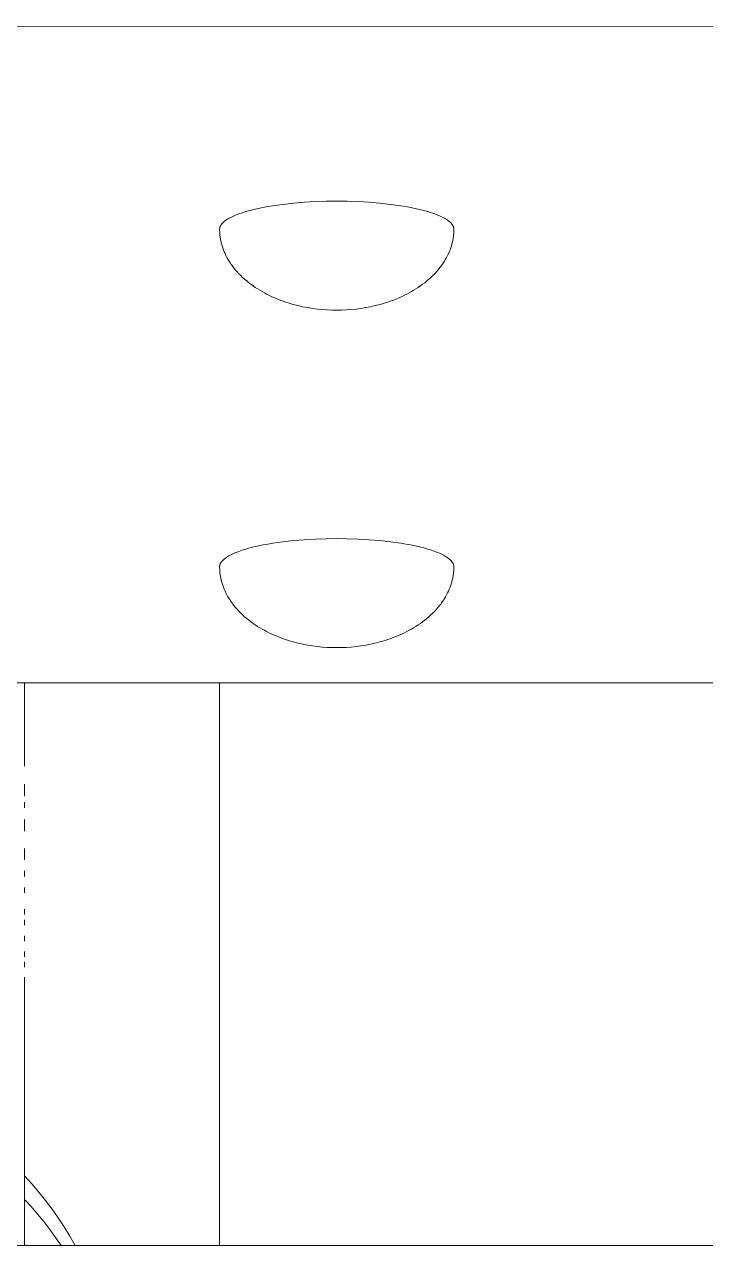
# Model space of a CAD drawing. Header units: millimetres. Extents: x -67 to 4862, y -244 to 3199.
# Drawn here: x 2273.2 to 2316.8, y 1529.1 to 1607.3 of the extents above; entities that cross this region are included whole.
import ezdxf

# ---------------------------------------------------------------- set-up
doc = ezdxf.new("R2010")
doc.units = ezdxf.units.MM
doc.layers.add('ZANO_R', color=7, linetype='Continuous', lineweight=0)

msp = doc.modelspace()

# ---------------------------------------------------------------- linework, layer by layer
at = {"layer": 'ZANO_R'}
for p, q in [((2463.168, 1607.113), (2108.168, 1607.337)), ((2288.146, 1595.552), (2288.441, 1595.612)), ((2288.441, 1595.612), (2288.747, 1595.669)), ((2288.747, 1595.669), (2289.064, 1595.722)), ((2289.064, 1595.722), (2289.724, 1595.814)), ((2289.724, 1595.814), (2290.408, 1595.889)), ((2290.408, 1595.889), (2291.105, 1595.946)), ((2291.105, 1595.946), (2291.803, 1595.985)), ((2291.803, 1595.985), (2292.494, 1596.008)), ((2292.494, 1596.008), (2293.168, 1596.015)), ((2293.168, 1596.015), (2293.842, 1596.008)), ((2293.842, 1596.008), (2294.533, 1595.985)), ((2294.533, 1595.985), (2295.232, 1595.946)), ((2295.232, 1595.946), (2295.929, 1595.889)), ((2295.929, 1595.889), (2296.613, 1595.814)), ((2296.613, 1595.814), (2297.272, 1595.722)), ((2297.272, 1595.722), (2297.589, 1595.669)), ((2297.589, 1595.669), (2297.895, 1595.612)), ((2297.895, 1595.612), (2298.19, 1595.552)), ((2286.097, 1594.814), (2286.129, 1594.835)), ((2286.129, 1594.835), (2286.195, 1594.877)), ((2286.195, 1594.877), (2286.266, 1594.918)), ((2286.266, 1594.918), (2286.341, 1594.959)), ((2286.341, 1594.959), (2286.421, 1595)), ((2286.421, 1595), (2286.506, 1595.041)), ((2286.506, 1595.041), (2286.595, 1595.081)), ((2286.595, 1595.081), (2286.689, 1595.121)), ((2286.689, 1595.121), (2286.788, 1595.161)), ((2286.788, 1595.161), (2286.891, 1595.199)), ((2286.891, 1595.199), (2287.11, 1595.276)), ((2287.11, 1595.276), (2287.346, 1595.349)), ((2287.346, 1595.349), (2287.598, 1595.42)), ((2287.598, 1595.42), (2287.865, 1595.488)), ((2287.865, 1595.488), (2288.146, 1595.552)), ((2298.19, 1595.552), (2298.472, 1595.488)), ((2298.472, 1595.488), (2298.739, 1595.42)), ((2298.739, 1595.42), (2298.991, 1595.349)), ((2298.991, 1595.349), (2299.227, 1595.276)), ((2299.227, 1595.276), (2299.446, 1595.199)), ((2299.446, 1595.199), (2299.549, 1595.161)), ((2299.549, 1595.161), (2299.647, 1595.121)), ((2299.647, 1595.121), (2299.741, 1595.081)), ((2299.741, 1595.081), (2299.83, 1595.041)), ((2299.83, 1595.041), (2299.915, 1595)), ((2299.915, 1595), (2299.995, 1594.959)), ((2299.995, 1594.959), (2300.071, 1594.918)), ((2300.071, 1594.918), (2300.142, 1594.877)), ((2300.142, 1594.877), (2300.208, 1594.835)), ((2300.208, 1594.835), (2300.239, 1594.814)), ((2285.668, 1594.223), (2285.669, 1594.233)), ((2285.668, 1594.214), (2285.668, 1594.223)), ((2285.669, 1594.146), (2285.668, 1594.214)), ((2285.669, 1594.243), (2285.67, 1594.254)), ((2285.669, 1594.233), (2285.669, 1594.243)), ((2285.671, 1594.078), (2285.669, 1594.146)), ((2285.67, 1594.254), (2285.671, 1594.264)), ((2285.671, 1594.264), (2285.672, 1594.274)), ((2285.674, 1594.011), (2285.671, 1594.078)), ((2285.672, 1594.274), (2285.674, 1594.284)), ((2285.674, 1594.284), (2285.676, 1594.294)), ((2285.676, 1594.294), (2285.678, 1594.304)), ((2285.678, 1594.304), (2285.68, 1594.314)), ((2285.68, 1594.314), (2285.682, 1594.324)), ((2285.682, 1594.324), (2285.685, 1594.334)), ((2285.685, 1594.334), (2285.688, 1594.345)), ((2285.688, 1594.345), (2285.691, 1594.355)), ((2285.691, 1594.355), (2285.695, 1594.365)), ((2285.695, 1594.365), (2285.699, 1594.375)), ((2285.699, 1594.375), (2285.703, 1594.386)), ((2285.703, 1594.386), (2285.707, 1594.396)), ((2285.707, 1594.396), (2285.711, 1594.406)), ((2285.711, 1594.406), (2285.716, 1594.417)), ((2285.716, 1594.417), (2285.721, 1594.427)), ((2285.721, 1594.427), (2285.726, 1594.437)), ((2285.726, 1594.437), (2285.732, 1594.448)), ((2285.732, 1594.448), (2285.738, 1594.458)), ((2285.738, 1594.458), (2285.744, 1594.468)), ((2285.744, 1594.468), (2285.75, 1594.479)), ((2285.75, 1594.479), (2285.757, 1594.489)), ((2285.757, 1594.489), (2285.763, 1594.5)), ((2285.763, 1594.5), (2285.778, 1594.52)), ((2285.778, 1594.52), (2285.793, 1594.541)), ((2285.793, 1594.541), (2285.81, 1594.562)), ((2285.81, 1594.562), (2285.828, 1594.583)), ((2285.828, 1594.583), (2285.847, 1594.604)), ((2285.847, 1594.604), (2285.867, 1594.625)), ((2285.867, 1594.625), (2285.888, 1594.646)), ((2285.888, 1594.646), (2285.91, 1594.667)), ((2285.91, 1594.667), (2285.933, 1594.688)), ((2285.933, 1594.688), (2285.958, 1594.709)), ((2285.958, 1594.709), (2285.983, 1594.73)), ((2285.983, 1594.73), (2286.01, 1594.751)), ((2286.01, 1594.751), (2286.038, 1594.772)), ((2286.038, 1594.772), (2286.067, 1594.793)), ((2286.067, 1594.793), (2286.097, 1594.814)), ((2300.239, 1594.814), (2300.269, 1594.793)), ((2300.269, 1594.793), (2300.298, 1594.772)), ((2300.298, 1594.772), (2300.326, 1594.751)), ((2300.326, 1594.751), (2300.353, 1594.73)), ((2300.353, 1594.73), (2300.379, 1594.709)), ((2300.379, 1594.709), (2300.403, 1594.688)), ((2300.403, 1594.688), (2300.426, 1594.667)), ((2300.426, 1594.667), (2300.449, 1594.646)), ((2300.449, 1594.646), (2300.47, 1594.625)), ((2300.47, 1594.625), (2300.49, 1594.604)), ((2300.49, 1594.604), (2300.509, 1594.583)), ((2300.509, 1594.583), (2300.526, 1594.562)), ((2300.526, 1594.562), (2300.543, 1594.541)), ((2300.543, 1594.541), (2300.559, 1594.52)), ((2300.559, 1594.52), (2300.573, 1594.5)), ((2300.573, 1594.5), (2300.58, 1594.489)), ((2300.58, 1594.489), (2300.586, 1594.479)), ((2300.586, 1594.479), (2300.593, 1594.468)), ((2300.593, 1594.468), (2300.599, 1594.458)), ((2300.599, 1594.458), (2300.605, 1594.448)), ((2300.605, 1594.448), (2300.61, 1594.437)), ((2300.61, 1594.437), (2300.615, 1594.427)), ((2300.615, 1594.427), (2300.62, 1594.417)), ((2300.62, 1594.417), (2300.625, 1594.406)), ((2300.625, 1594.406), (2300.63, 1594.396)), ((2300.63, 1594.396), (2300.634, 1594.386)), ((2300.634, 1594.386), (2300.638, 1594.375)), ((2300.638, 1594.375), (2300.642, 1594.365)), ((2300.642, 1594.365), (2300.645, 1594.355)), ((2300.645, 1594.355), (2300.648, 1594.345)), ((2300.648, 1594.345), (2300.651, 1594.334)), ((2300.651, 1594.334), (2300.654, 1594.324)), ((2300.654, 1594.324), (2300.656, 1594.314)), ((2300.656, 1594.314), (2300.659, 1594.304)), ((2300.659, 1594.304), (2300.661, 1594.294)), ((2300.661, 1594.294), (2300.662, 1594.284)), ((2300.662, 1594.284), (2300.664, 1594.274)), ((2300.666, 1594.078), (2300.662, 1594.011)), ((2300.664, 1594.274), (2300.665, 1594.264)), ((2300.665, 1594.264), (2300.666, 1594.254)), ((2300.666, 1594.254), (2300.667, 1594.243)), ((2300.668, 1594.146), (2300.666, 1594.078)), ((2300.667, 1594.243), (2300.668, 1594.233)), ((2300.668, 1594.233), (2300.668, 1594.223)), ((2300.668, 1594.223), (2300.668, 1594.214)), ((2300.668, 1594.214), (2300.668, 1594.146)), ((2285.678, 1593.944), (2285.674, 1594.011)), ((2285.684, 1593.877), (2285.678, 1593.944)), ((2285.691, 1593.81), (2285.684, 1593.877)), ((2285.699, 1593.744), (2285.691, 1593.81)), ((2285.708, 1593.678), (2285.699, 1593.744)), ((2285.719, 1593.612), (2285.708, 1593.678)), ((2285.731, 1593.546), (2285.719, 1593.612)), ((2285.744, 1593.481), (2285.731, 1593.546)), ((2285.758, 1593.416), (2285.744, 1593.481)), ((2285.773, 1593.351), (2285.758, 1593.416)), ((2285.789, 1593.286), (2285.773, 1593.351)), ((2285.807, 1593.222), (2285.789, 1593.286)), ((2300.547, 1593.286), (2300.529, 1593.222)), ((2300.563, 1593.351), (2300.547, 1593.286)), ((2300.579, 1593.416), (2300.563, 1593.351)), ((2300.593, 1593.481), (2300.579, 1593.416)), ((2300.606, 1593.546), (2300.593, 1593.481)), ((2300.617, 1593.612), (2300.606, 1593.546)), ((2300.628, 1593.678), (2300.617, 1593.612)), ((2300.637, 1593.744), (2300.628, 1593.678)), ((2300.645, 1593.81), (2300.637, 1593.744)), ((2300.652, 1593.877), (2300.645, 1593.81)), ((2300.658, 1593.944), (2300.652, 1593.877)), ((2300.662, 1594.011), (2300.658, 1593.944)), ((2285.826, 1593.158), (2285.807, 1593.222)), ((2285.866, 1593.031), (2285.826, 1593.158)), ((2285.912, 1592.905), (2285.866, 1593.031)), ((2285.961, 1592.781), (2285.912, 1592.905)), ((2286.015, 1592.658), (2285.961, 1592.781)), ((2286.073, 1592.536), (2286.015, 1592.658)), ((2286.135, 1592.416), (2286.073, 1592.536)), ((2300.264, 1592.536), (2300.202, 1592.416)), ((2300.322, 1592.658), (2300.264, 1592.536)), ((2300.375, 1592.781), (2300.322, 1592.658)), ((2300.425, 1592.905), (2300.375, 1592.781)), ((2300.47, 1593.031), (2300.425, 1592.905)), ((2300.511, 1593.158), (2300.47, 1593.031)), ((2300.529, 1593.222), (2300.511, 1593.158)), ((2286.201, 1592.298), (2286.135, 1592.416)), ((2286.271, 1592.181), (2286.201, 1592.298)), ((2286.316, 1592.109), (2286.271, 1592.181)), ((2286.363, 1592.037), (2286.316, 1592.109)), ((2286.411, 1591.967), (2286.363, 1592.037)), ((2286.46, 1591.898), (2286.411, 1591.967)), ((2286.511, 1591.829), (2286.46, 1591.898)), ((2286.563, 1591.761), (2286.511, 1591.829)), ((2286.67, 1591.628), (2286.563, 1591.761)), ((2299.773, 1591.761), (2299.666, 1591.628)), ((2299.825, 1591.829), (2299.773, 1591.761)), ((2299.876, 1591.898), (2299.825, 1591.829)), ((2299.925, 1591.967), (2299.876, 1591.898)), ((2299.974, 1592.037), (2299.925, 1591.967)), ((2300.02, 1592.109), (2299.974, 1592.037)), ((2300.066, 1592.181), (2300.02, 1592.109)), ((2300.136, 1592.298), (2300.066, 1592.181)), ((2300.202, 1592.416), (2300.136, 1592.298)), ((2286.782, 1591.499), (2286.67, 1591.628)), ((2286.898, 1591.373), (2286.782, 1591.499)), ((2287.018, 1591.251), (2286.898, 1591.373)), ((2287.142, 1591.132), (2287.018, 1591.251)), ((2287.269, 1591.016), (2287.142, 1591.132)), ((2287.4, 1590.905), (2287.269, 1591.016)), ((2299.067, 1591.016), (2298.936, 1590.905)), ((2299.195, 1591.132), (2299.067, 1591.016)), ((2299.319, 1591.251), (2299.195, 1591.132)), ((2299.439, 1591.373), (2299.319, 1591.251)), ((2299.555, 1591.499), (2299.439, 1591.373)), ((2299.666, 1591.628), (2299.555, 1591.499)), ((2287.534, 1590.796), (2287.4, 1590.905)), ((2287.671, 1590.692), (2287.534, 1590.796)), ((2287.811, 1590.591), (2287.671, 1590.692)), ((2287.953, 1590.493), (2287.811, 1590.591)), ((2288.097, 1590.399), (2287.953, 1590.493)), ((2288.244, 1590.309), (2288.097, 1590.399)), ((2288.386, 1590.225), (2288.244, 1590.309)), ((2288.531, 1590.145), (2288.386, 1590.225)), ((2288.677, 1590.067), (2288.531, 1590.145)), ((2297.806, 1590.145), (2297.659, 1590.067)), ((2297.95, 1590.225), (2297.806, 1590.145)), ((2298.093, 1590.309), (2297.95, 1590.225)), ((2298.239, 1590.399), (2298.093, 1590.309)), ((2298.384, 1590.493), (2298.239, 1590.399)), ((2298.526, 1590.591), (2298.384, 1590.493)), ((2298.665, 1590.692), (2298.526, 1590.591)), ((2298.802, 1590.796), (2298.665, 1590.692)), ((2298.936, 1590.905), (2298.802, 1590.796)), ((2288.825, 1589.993), (2288.677, 1590.067)), ((2288.975, 1589.921), (2288.825, 1589.993)), ((2289.127, 1589.852), (2288.975, 1589.921)), ((2289.279, 1589.787), (2289.127, 1589.852)), ((2289.434, 1589.724), (2289.279, 1589.787)), ((2289.589, 1589.664), (2289.434, 1589.724)), ((2289.746, 1589.607), (2289.589, 1589.664)), ((2289.903, 1589.553), (2289.746, 1589.607)), ((2290.062, 1589.501), (2289.903, 1589.553)), ((2290.381, 1589.407), (2290.062, 1589.501)), ((2290.703, 1589.324), (2290.381, 1589.407)), ((2295.955, 1589.407), (2295.633, 1589.324)), ((2296.275, 1589.501), (2295.955, 1589.407)), ((2296.433, 1589.553), (2296.275, 1589.501)), ((2296.591, 1589.607), (2296.433, 1589.553)), ((2296.747, 1589.664), (2296.591, 1589.607)), ((2296.903, 1589.724), (2296.747, 1589.664)), ((2297.057, 1589.787), (2296.903, 1589.724)), ((2297.21, 1589.852), (2297.057, 1589.787)), ((2297.361, 1589.921), (2297.21, 1589.852)), ((2297.511, 1589.993), (2297.361, 1589.921)), ((2297.659, 1590.067), (2297.511, 1589.993)), ((2291.006, 1589.257), (2290.703, 1589.324)), ((2291.311, 1589.198), (2291.006, 1589.257)), ((2291.619, 1589.148), (2291.311, 1589.198)), ((2291.927, 1589.108), (2291.619, 1589.148)), ((2292.237, 1589.076), (2291.927, 1589.108)), ((2292.547, 1589.054), (2292.237, 1589.076)), ((2292.858, 1589.04), (2292.547, 1589.054)), ((2293.168, 1589.036), (2292.858, 1589.04)), ((2293.479, 1589.04), (2293.168, 1589.036)), ((2293.789, 1589.054), (2293.479, 1589.04)), ((2294.1, 1589.076), (2293.789, 1589.054)), ((2294.409, 1589.108), (2294.1, 1589.076)), ((2294.718, 1589.148), (2294.409, 1589.108)), ((2295.025, 1589.198), (2294.718, 1589.148)), ((2295.33, 1589.257), (2295.025, 1589.198)), ((2295.633, 1589.324), (2295.33, 1589.257)), ((2287.11, 1573.66), (2287.346, 1573.733)), ((2287.346, 1573.733), (2287.598, 1573.804)), ((2287.598, 1573.804), (2287.865, 1573.872)), ((2287.865, 1573.872), (2288.146, 1573.936)), ((2288.146, 1573.936), (2288.441, 1573.997)), ((2288.441, 1573.997), (2288.747, 1574.053)), ((2288.747, 1574.053), (2289.064, 1574.106)), ((2289.064, 1574.106), (2289.724, 1574.198)), ((2289.724, 1574.198), (2290.408, 1574.273)), ((2290.408, 1574.273), (2291.105, 1574.33)), ((2291.105, 1574.33), (2291.803, 1574.369)), ((2291.803, 1574.369), (2292.494, 1574.392)), ((2292.494, 1574.392), (2293.168, 1574.4)), ((2293.168, 1574.4), (2293.842, 1574.392)), ((2293.842, 1574.392), (2294.533, 1574.369)), ((2294.533, 1574.369), (2295.232, 1574.33)), ((2295.232, 1574.33), (2295.929, 1574.273)), ((2295.929, 1574.273), (2296.613, 1574.198)), ((2296.613, 1574.198), (2297.272, 1574.106)), ((2297.272, 1574.106), (2297.589, 1574.053)), ((2297.589, 1574.053), (2297.895, 1573.997)), ((2297.895, 1573.997), (2298.19, 1573.936)), ((2298.19, 1573.936), (2298.472, 1573.872)), ((2298.472, 1573.872), (2298.739, 1573.804)), ((2298.739, 1573.804), (2298.991, 1573.733)), ((2298.991, 1573.733), (2299.227, 1573.66)), ((2285.778, 1572.905), (2285.793, 1572.926)), ((2285.793, 1572.926), (2285.81, 1572.947)), ((2285.81, 1572.947), (2285.828, 1572.968)), ((2285.828, 1572.968), (2285.847, 1572.989)), ((2285.847, 1572.989), (2285.867, 1573.01)), ((2285.867, 1573.01), (2285.888, 1573.031)), ((2285.888, 1573.031), (2285.91, 1573.052)), ((2285.91, 1573.052), (2285.933, 1573.073)), ((2285.933, 1573.073), (2285.958, 1573.094)), ((2285.958, 1573.094), (2285.983, 1573.115)), ((2285.983, 1573.115), (2286.01, 1573.136)), ((2286.01, 1573.136), (2286.038, 1573.157)), ((2286.038, 1573.157), (2286.067, 1573.178)), ((2286.067, 1573.178), (2286.097, 1573.198)), ((2286.097, 1573.198), (2286.129, 1573.219)), ((2286.129, 1573.219), (2286.195, 1573.261)), ((2286.195, 1573.261), (2286.266, 1573.302)), ((2286.266, 1573.302), (2286.341, 1573.344)), ((2286.341, 1573.344), (2286.421, 1573.385)), ((2286.421, 1573.385), (2286.506, 1573.425)), ((2286.506, 1573.425), (2286.595, 1573.466)), ((2286.595, 1573.466), (2286.689, 1573.505)), ((2286.689, 1573.505), (2286.788, 1573.545)), ((2286.788, 1573.545), (2286.891, 1573.584)), ((2286.891, 1573.584), (2287.11, 1573.66)), ((2299.227, 1573.66), (2299.446, 1573.584)), ((2299.446, 1573.584), (2299.549, 1573.545)), ((2299.549, 1573.545), (2299.647, 1573.505)), ((2299.647, 1573.505), (2299.741, 1573.466)), ((2299.741, 1573.466), (2299.83, 1573.425)), ((2299.83, 1573.425), (2299.915, 1573.385)), ((2299.915, 1573.385), (2299.995, 1573.344)), ((2299.995, 1573.344), (2300.071, 1573.302)), ((2300.071, 1573.302), (2300.142, 1573.261)), ((2300.142, 1573.261), (2300.208, 1573.219)), ((2300.208, 1573.219), (2300.239, 1573.198)), ((2300.239, 1573.198), (2300.269, 1573.178)), ((2300.269, 1573.178), (2300.298, 1573.157)), ((2300.298, 1573.157), (2300.326, 1573.136)), ((2300.326, 1573.136), (2300.353, 1573.115)), ((2300.353, 1573.115), (2300.379, 1573.094)), ((2300.379, 1573.094), (2300.403, 1573.073)), ((2300.403, 1573.073), (2300.426, 1573.052)), ((2300.426, 1573.052), (2300.449, 1573.031)), ((2300.449, 1573.031), (2300.47, 1573.01)), ((2300.47, 1573.01), (2300.49, 1572.989)), ((2300.49, 1572.989), (2300.509, 1572.968)), ((2300.509, 1572.968), (2300.526, 1572.947)), ((2300.526, 1572.947), (2300.543, 1572.926)), ((2300.543, 1572.926), (2300.559, 1572.905)), ((2285.668, 1572.608), (2285.669, 1572.618)), ((2285.668, 1572.598), (2285.668, 1572.608)), ((2285.669, 1572.53), (2285.668, 1572.598)), ((2285.669, 1572.628), (2285.67, 1572.638)), ((2285.669, 1572.618), (2285.669, 1572.628)), ((2285.671, 1572.463), (2285.669, 1572.53)), ((2285.67, 1572.638), (2285.671, 1572.648)), ((2285.671, 1572.648), (2285.672, 1572.658)), ((2285.674, 1572.395), (2285.671, 1572.463)), ((2285.672, 1572.658), (2285.674, 1572.668)), ((2285.674, 1572.668), (2285.676, 1572.678)), ((2285.678, 1572.328), (2285.674, 1572.395)), ((2285.676, 1572.678), (2285.678, 1572.688)), ((2285.678, 1572.688), (2285.68, 1572.698)), ((2285.684, 1572.261), (2285.678, 1572.328)), ((2285.68, 1572.698), (2285.682, 1572.709)), ((2285.682, 1572.709), (2285.685, 1572.719)), ((2285.691, 1572.195), (2285.684, 1572.261)), ((2285.685, 1572.719), (2285.688, 1572.729)), ((2285.688, 1572.729), (2285.691, 1572.739)), ((2285.691, 1572.739), (2285.695, 1572.749)), ((2285.699, 1572.128), (2285.691, 1572.195)), ((2285.695, 1572.749), (2285.699, 1572.76)), ((2285.699, 1572.76), (2285.703, 1572.77)), ((2285.703, 1572.77), (2285.707, 1572.78)), ((2285.707, 1572.78), (2285.711, 1572.791)), ((2285.711, 1572.791), (2285.716, 1572.801)), ((2285.716, 1572.801), (2285.721, 1572.811)), ((2285.721, 1572.811), (2285.726, 1572.822)), ((2285.726, 1572.822), (2285.732, 1572.832)), ((2285.732, 1572.832), (2285.738, 1572.842)), ((2285.738, 1572.842), (2285.744, 1572.853)), ((2285.744, 1572.853), (2285.75, 1572.863)), ((2285.75, 1572.863), (2285.757, 1572.873)), ((2285.757, 1572.873), (2285.763, 1572.884)), ((2285.763, 1572.884), (2285.778, 1572.905)), ((2300.559, 1572.905), (2300.573, 1572.884)), ((2300.573, 1572.884), (2300.58, 1572.873)), ((2300.58, 1572.873), (2300.586, 1572.863)), ((2300.586, 1572.863), (2300.593, 1572.853)), ((2300.593, 1572.853), (2300.599, 1572.842)), ((2300.599, 1572.842), (2300.605, 1572.832)), ((2300.605, 1572.832), (2300.61, 1572.822)), ((2300.61, 1572.822), (2300.615, 1572.811)), ((2300.615, 1572.811), (2300.62, 1572.801)), ((2300.62, 1572.801), (2300.625, 1572.791)), ((2300.625, 1572.791), (2300.63, 1572.78)), ((2300.63, 1572.78), (2300.634, 1572.77)), ((2300.634, 1572.77), (2300.638, 1572.76)), ((2300.645, 1572.195), (2300.637, 1572.128)), ((2300.638, 1572.76), (2300.642, 1572.749)), ((2300.642, 1572.749), (2300.645, 1572.739)), ((2300.645, 1572.739), (2300.648, 1572.729)), ((2300.652, 1572.261), (2300.645, 1572.195)), ((2300.648, 1572.729), (2300.651, 1572.719)), ((2300.651, 1572.719), (2300.654, 1572.709)), ((2300.658, 1572.328), (2300.652, 1572.261)), ((2300.654, 1572.709), (2300.656, 1572.698)), ((2300.656, 1572.698), (2300.659, 1572.688)), ((2300.662, 1572.395), (2300.658, 1572.328)), ((2300.659, 1572.688), (2300.661, 1572.678)), ((2300.661, 1572.678), (2300.662, 1572.668)), ((2300.662, 1572.668), (2300.664, 1572.658)), ((2300.666, 1572.463), (2300.662, 1572.395)), ((2300.664, 1572.658), (2300.665, 1572.648)), ((2300.665, 1572.648), (2300.666, 1572.638)), ((2300.666, 1572.638), (2300.667, 1572.628)), ((2300.668, 1572.53), (2300.666, 1572.463)), ((2300.667, 1572.628), (2300.668, 1572.618)), ((2300.668, 1572.618), (2300.668, 1572.608)), ((2300.668, 1572.608), (2300.668, 1572.598)), ((2300.668, 1572.598), (2300.668, 1572.53)), ((2285.708, 1572.062), (2285.699, 1572.128)), ((2285.719, 1571.996), (2285.708, 1572.062)), ((2285.731, 1571.931), (2285.719, 1571.996)), ((2285.744, 1571.865), (2285.731, 1571.931)), ((2285.758, 1571.8), (2285.744, 1571.865)), ((2285.773, 1571.735), (2285.758, 1571.8)), ((2285.789, 1571.671), (2285.773, 1571.735)), ((2285.807, 1571.606), (2285.789, 1571.671)), ((2285.826, 1571.542), (2285.807, 1571.606)), ((2285.866, 1571.415), (2285.826, 1571.542)), ((2285.912, 1571.29), (2285.866, 1571.415)), ((2300.47, 1571.415), (2300.425, 1571.29)), ((2300.511, 1571.542), (2300.47, 1571.415)), ((2300.529, 1571.606), (2300.511, 1571.542)), ((2300.547, 1571.671), (2300.529, 1571.606)), ((2300.563, 1571.735), (2300.547, 1571.671)), ((2300.579, 1571.8), (2300.563, 1571.735)), ((2300.593, 1571.865), (2300.579, 1571.8)), ((2300.606, 1571.931), (2300.593, 1571.865)), ((2300.617, 1571.996), (2300.606, 1571.931)), ((2300.628, 1572.062), (2300.617, 1571.996)), ((2300.637, 1572.128), (2300.628, 1572.062)), ((2285.961, 1571.165), (2285.912, 1571.29)), ((2286.015, 1571.042), (2285.961, 1571.165)), ((2286.073, 1570.921), (2286.015, 1571.042)), ((2286.135, 1570.801), (2286.073, 1570.921)), ((2286.201, 1570.682), (2286.135, 1570.801)), ((2286.271, 1570.565), (2286.201, 1570.682)), ((2300.136, 1570.682), (2300.066, 1570.565)), ((2300.202, 1570.801), (2300.136, 1570.682)), ((2300.264, 1570.921), (2300.202, 1570.801)), ((2300.322, 1571.042), (2300.264, 1570.921)), ((2300.375, 1571.165), (2300.322, 1571.042)), ((2300.425, 1571.29), (2300.375, 1571.165)), ((2286.316, 1570.493), (2286.271, 1570.565)), ((2286.363, 1570.422), (2286.316, 1570.493)), ((2286.411, 1570.351), (2286.363, 1570.422)), ((2286.46, 1570.282), (2286.411, 1570.351)), ((2286.511, 1570.213), (2286.46, 1570.282)), ((2286.563, 1570.145), (2286.511, 1570.213)), ((2286.67, 1570.013), (2286.563, 1570.145)), ((2286.782, 1569.883), (2286.67, 1570.013)), ((2286.898, 1569.757), (2286.782, 1569.883)), ((2299.555, 1569.883), (2299.439, 1569.757)), ((2299.666, 1570.013), (2299.555, 1569.883)), ((2299.773, 1570.145), (2299.666, 1570.013)), ((2299.825, 1570.213), (2299.773, 1570.145)), ((2299.876, 1570.282), (2299.825, 1570.213)), ((2299.925, 1570.351), (2299.876, 1570.282)), ((2299.974, 1570.422), (2299.925, 1570.351)), ((2300.02, 1570.493), (2299.974, 1570.422)), ((2300.066, 1570.565), (2300.02, 1570.493)), ((2287.018, 1569.635), (2286.898, 1569.757)), ((2287.142, 1569.516), (2287.018, 1569.635)), ((2287.269, 1569.401), (2287.142, 1569.516)), ((2287.4, 1569.289), (2287.269, 1569.401)), ((2287.534, 1569.181), (2287.4, 1569.289)), ((2287.671, 1569.076), (2287.534, 1569.181)), ((2287.811, 1568.975), (2287.671, 1569.076)), ((2298.665, 1569.076), (2298.526, 1568.975)), ((2298.802, 1569.181), (2298.665, 1569.076)), ((2298.936, 1569.289), (2298.802, 1569.181)), ((2299.067, 1569.401), (2298.936, 1569.289)), ((2299.195, 1569.516), (2299.067, 1569.401)), ((2299.319, 1569.635), (2299.195, 1569.516)), ((2299.439, 1569.757), (2299.319, 1569.635)), ((2287.953, 1568.877), (2287.811, 1568.975)), ((2288.097, 1568.783), (2287.953, 1568.877)), ((2288.244, 1568.693), (2288.097, 1568.783)), ((2288.386, 1568.609), (2288.244, 1568.693)), ((2288.531, 1568.529), (2288.386, 1568.609)), ((2288.677, 1568.451), (2288.531, 1568.529)), ((2288.825, 1568.377), (2288.677, 1568.451)), ((2288.975, 1568.305), (2288.825, 1568.377)), ((2289.127, 1568.237), (2288.975, 1568.305)), ((2289.279, 1568.171), (2289.127, 1568.237)), ((2297.21, 1568.237), (2297.057, 1568.171)), ((2297.361, 1568.305), (2297.21, 1568.237)), ((2297.511, 1568.377), (2297.361, 1568.305)), ((2297.659, 1568.451), (2297.511, 1568.377)), ((2297.806, 1568.529), (2297.659, 1568.451)), ((2297.95, 1568.609), (2297.806, 1568.529)), ((2298.093, 1568.693), (2297.95, 1568.609)), ((2298.239, 1568.783), (2298.093, 1568.693)), ((2298.384, 1568.877), (2298.239, 1568.783)), ((2298.526, 1568.975), (2298.384, 1568.877)), ((2289.434, 1568.108), (2289.279, 1568.171)), ((2289.589, 1568.048), (2289.434, 1568.108)), ((2289.746, 1567.991), (2289.589, 1568.048)), ((2289.903, 1567.937), (2289.746, 1567.991)), ((2290.062, 1567.886), (2289.903, 1567.937)), ((2290.381, 1567.791), (2290.062, 1567.886)), ((2290.703, 1567.708), (2290.381, 1567.791)), ((2291.006, 1567.641), (2290.703, 1567.708)), ((2291.311, 1567.582), (2291.006, 1567.641)), ((2291.619, 1567.533), (2291.311, 1567.582)), ((2291.927, 1567.492), (2291.619, 1567.533)), ((2292.237, 1567.46), (2291.927, 1567.492)), ((2292.547, 1567.438), (2292.237, 1567.46)), ((2294.1, 1567.46), (2293.789, 1567.438)), ((2294.409, 1567.492), (2294.1, 1567.46)), ((2294.718, 1567.533), (2294.409, 1567.492)), ((2295.025, 1567.582), (2294.718, 1567.533)), ((2295.33, 1567.641), (2295.025, 1567.582)), ((2295.633, 1567.708), (2295.33, 1567.641)), ((2295.955, 1567.791), (2295.633, 1567.708)), ((2296.275, 1567.886), (2295.955, 1567.791)), ((2296.433, 1567.937), (2296.275, 1567.886)), ((2296.591, 1567.991), (2296.433, 1567.937)), ((2296.747, 1568.048), (2296.591, 1567.991)), ((2296.903, 1568.108), (2296.747, 1568.048)), ((2297.057, 1568.171), (2296.903, 1568.108)), ((2292.858, 1567.425), (2292.547, 1567.438)), ((2293.168, 1567.421), (2292.858, 1567.425)), ((2293.479, 1567.425), (2293.168, 1567.421)), ((2293.789, 1567.438), (2293.479, 1567.425)), ((2453.168, 1565.175), (2108.168, 1565.175)), ((2273.169, 1559.819), (2273.169, 1565.175)), ((2285.668, 1529.122), (2285.668, 1565.175)), ((2273.169, 1557.904), (2273.169, 1558.665)), ((2273.169, 1557.15), (2273.169, 1557.526)), ((2273.169, 1555.661), (2273.169, 1556.402)), ((2273.169, 1553.838), (2273.169, 1554.562)), ((2273.169, 1552.764), (2273.169, 1553.121)), ((2273.169, 1551.706), (2273.169, 1552.057)), ((2273.169, 1550.319), (2273.169, 1550.663)), ((2273.169, 1549.636), (2273.169, 1549.977)), ((2273.169, 1548.625), (2273.169, 1548.96)), ((2273.169, 1547.623), (2273.169, 1547.955)), ((2273.169, 1546.964), (2273.169, 1547.293)), ((2273.167, 1546.313), (2273.167, 1533.775)), ((2273.169, 1545.668), (2273.169, 1546.313)), ((2273.169, 1544.089), (2273.169, 1544.715)), ((2273.169, 1542.556), (2273.169, 1543.164)), ((2273.169, 1541.364), (2273.169, 1541.659)), ((2273.169, 1540.778), (2273.169, 1541.07)), ((2273.169, 1539.915), (2273.169, 1540.201)), ((2273.169, 1539.349), (2273.169, 1539.631)), ((2273.169, 1538.239), (2273.169, 1538.513)), ((2273.169, 1537.696), (2273.169, 1537.966)), ((2273.169, 1536.632), (2273.169, 1537.16)), ((2273.169, 1536.112), (2273.169, 1536.371)), ((2273.169, 1535.095), (2273.169, 1535.346)), ((2273.169, 1534.598), (2273.169, 1534.846)), ((2273.169, 1532.921), (2273.169, 1533.868)), ((2273.167, 1533.583), (2273.167, 1532.209)), ((2273.169, 1533.581), (2273.638, 1533.073)), ((2273.638, 1533.073), (2274.09, 1532.55)), ((2273.169, 1531.783), (2273.169, 1532.46)), ((2274.09, 1532.55), (2274.524, 1532.012)), ((2273.167, 1532.083), (2273.167, 1529.122)), ((2273.169, 1532.081), (2273.597, 1531.619)), ((2273.169, 1531.342), (2273.169, 1531.562)), ((2273.597, 1531.619), (2274.012, 1531.143)), ((2274.524, 1532.012), (2274.94, 1531.46)), ((2273.169, 1530.486), (2273.169, 1530.696)), ((2274.012, 1531.143), (2274.411, 1530.655)), ((2274.94, 1531.46), (2275.337, 1530.894)), ((2275.337, 1530.894), (2275.715, 1530.315)), ((2273.169, 1529.867), (2273.169, 1530.071)), ((2274.411, 1530.655), (2274.796, 1530.155)), ((2274.796, 1530.155), (2275.165, 1529.644)), ((2275.715, 1530.315), (2276.074, 1529.724)), ((1263.528, 1529.122), (2453.168, 1529.122)), ((2108.168, 1529.122), (2453.168, 1529.122)), ((2273.169, 1529.122), (2273.169, 1529.665)), ((2275.165, 1529.644), (2275.519, 1529.122)), ((2276.074, 1529.724), (2276.413, 1529.122))]:
    msp.add_line(p, q, dxfattribs=at)

doc.saveas('drawing.dxf')
